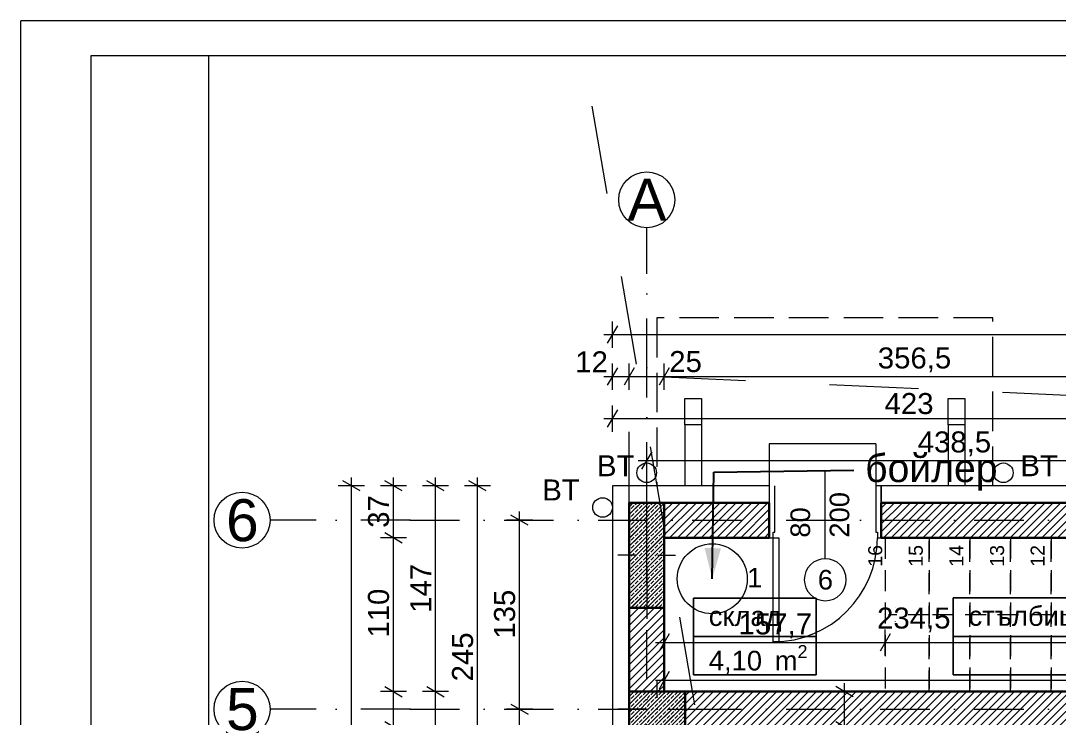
# Model space of a CAD drawing. Header units: centimetres. Extents: x -434 to 2566, y -422 to 1778.
# Drawn here: x -434 to 306, y 1281 to 1778 of the extents above; entities that cross this region are included whole.
import ezdxf

# ---------------------------------------------------------------- set-up
doc = ezdxf.new("R2010")
doc.units = ezdxf.units.CM
doc.header["$MEASUREMENT"] = 0
for name, pattern in [('Dashed', [23.2, 15, -8.2]), ('Dot & Dashed', [67.027776, 35.277777, -17.638888, 0, -14.111111]), ('Hidden Line', [39.122222, 28.222222, -10.9]), ('Long Dashed', [123.499999, 63.499999, -60]), ('LTYPE007', [100, 0, -50, 0, -50])]:
    doc.linetypes.add(name, pattern=pattern)
for name, color, linetype in [('fill', 7, 'Continuous'), ('имотни_граници', 7, 'Continuous'), ('Квадратура', 7, 'Continuous'), ('колони', 7, 'Continuous'), ('линии', 7, 'Continuous'), ('оси', 7, 'Continuous'), ('покрив', 7, 'Continuous'), ('размери', 7, 'Continuous'), ('стени', 7, 'Continuous'), ('стълби', 7, 'Continuous'), ('текст', 7, 'Continuous')]:
    doc.layers.add(name, color=color, linetype=linetype)
doc.styles.add('GENERATED_STYLE_1', font='arial.ttf')
doc.styles.add('GENERATED_STYLE_2', font='arial.ttf')
doc.dimstyles.new('GENERATED_STYLE__1', dxfattribs={"dimtxt": 15, "dimasz": 9.5, "dimexe": 0.18, "dimexo": 0.0625, "dimgap": 0, "dimtad": 1, "dimzin": 0, "dimdsep": 46, "dimtxsty": 'GENERATED_STYLE_2', "dimblk": 'ARROWHEAD_2', "dimblk1": 'ARROWHEAD_2', "dimblk2": 'ARROWHEAD_2', "dimcen": 0.09, "dimse1": 1, "dimse2": 1, "dimclrd": 151, "dimclre": 151, "dimclrt": 7, "dimazin": 0, "dimtfac": 1, "dimtdec": 4, "dimtmove": 0, "dimatfit": 3, "dimfxl": 0, "dimtolj": 1, "dimtzin": 0, "dimarcsym": 0})
doc.dimstyles.new('GENERATED_STYLE__2', dxfattribs={"dimtxt": 15, "dimasz": 9.5, "dimexe": 0.18, "dimexo": 0.0625, "dimgap": 0, "dimtad": 1, "dimtih": 1, "dimtoh": 1, "dimzin": 0, "dimdsep": 46, "dimtxsty": 'GENERATED_STYLE_2', "dimblk": 'ARROWHEAD_2', "dimblk1": 'ARROWHEAD_2', "dimblk2": 'ARROWHEAD_2', "dimcen": 0.09, "dimse1": 1, "dimse2": 1, "dimclrd": 151, "dimclre": 151, "dimclrt": 7, "dimazin": 0, "dimtfac": 1, "dimtdec": 4, "dimtmove": 0, "dimatfit": 3, "dimfxl": 0, "dimtolj": 1, "dimtzin": 0, "dimarcsym": 0})
doc.dimstyles.new('GENERATED_STYLE__3', dxfattribs={"dimtxt": 15, "dimasz": 9.5, "dimexe": 0.18, "dimexo": 0.0625, "dimgap": 0, "dimtad": 1, "dimtih": 1, "dimtoh": 1, "dimzin": 0, "dimdsep": 46, "dimtxsty": 'GENERATED_STYLE_2', "dimblk": 'ARROWHEAD_2', "dimblk1": 'ARROWHEAD_2', "dimblk2": 'ARROWHEAD_2', "dimcen": 0.09, "dimse1": 1, "dimse2": 1, "dimclrd": 151, "dimclre": 151, "dimclrt": 7, "dimazin": 0, "dimtfac": 1, "dimtdec": 4, "dimtmove": 2, "dimatfit": 3, "dimfxl": 0, "dimtolj": 1, "dimtzin": 0, "dimarcsym": 0})
doc.dimstyles.new('GENERATED_STYLE__4', dxfattribs={"dimtxt": 0.18, "dimasz": 21.888, "dimexe": 0.18, "dimexo": 0.0625, "dimgap": 0, "dimtad": 0, "dimtih": 1, "dimtoh": 1, "dimdec": 4, "dimzin": 0, "dimdsep": 46, "dimcen": 0.09, "dimadec": 0, "dimazin": 0, "dimtfac": 1, "dimtdec": 4, "dimtmove": 0, "dimatfit": 3, "dimldrblk": 'ARROWHEAD_5', "dimfxl": 0, "dimtolj": 1, "dimtzin": 0, "dimarcsym": 0})
pattern_1 = [(45, (0, 0), (-2.828427, 2.828427), [])]
pattern_2 = [(45, (0, 0), (-2.828427, 2.828427), []), (45, (-1.4142, 1.4142), (-2.828427, 2.828427), [3, -1])]

# ---------------------------------------------------------------- blocks, each defined once
blk = doc.blocks.new('*D16')
at = {"layer": 'размери', "color": 151, "linetype": 'Continuous', "lineweight": 13}
for p, q in [((153.74, 1299), (153.74, 1305.11)), ((163.12, 1299), (144.37, 1299)), ((153.74, 1274), (153.74, 1299)), ((163.12, 1274), (144.37, 1274))]:
    blk.add_line(p, q, dxfattribs=at)
at = {"layer": 'размери', "color": 161, "linetype": 'Continuous', "lineweight": 13}
for p, q in [((159.99, 1295.39), (147.49, 1302.61)), ((147.49, 1277.61), (159.99, 1270.39))]:
    blk.add_line(p, q, dxfattribs=at)
blk = doc.blocks.new('ARROWHEAD_2')
at = {"color": 0, "linetype": 'Continuous', "lineweight": 0}
for p, q in [((0, 0), (-1, 0)), ((-0.378, -0.655), (0.378, 0.655))]:
    blk.add_line(p, q, dxfattribs=at)
blk = doc.blocks.new('*D62')
at = {"layer": 'размери', "color": 151, "linetype": 'Continuous', "lineweight": 13}
for p, q in [((-158.9, 1299), (-177.65, 1299)), ((-168.27, 1274), (-168.27, 1299)), ((-158.9, 1274), (-177.65, 1274))]:
    blk.add_line(p, q, dxfattribs=at)
at = {"layer": 'размери', "color": 161, "linetype": 'Continuous', "lineweight": 13}
for p, q in [((-174.52, 1302.61), (-162.02, 1295.39)), ((-174.52, 1277.61), (-162.02, 1270.39))]:
    blk.add_line(p, q, dxfattribs=at)
blk = doc.blocks.new('*D63')
at = {"layer": 'размери', "color": 151, "linetype": 'Continuous', "lineweight": 13}
blk.add_line((-158.9, 1299), (-177.65, 1299), dxfattribs=at)
at = {"layer": 'размери', "color": 161, "linetype": 'Continuous', "lineweight": 13}
blk.add_line((-174.52, 1302.61), (-162.02, 1295.39), dxfattribs=at)
blk = doc.blocks.new('*D64')
at = {"layer": 'размери', "color": 151, "linetype": 'Continuous', "lineweight": 13}
for p, q in [((-158.9, 1409), (-177.65, 1409)), ((-168.27, 1299), (-168.27, 1409)), ((-158.9, 1299), (-177.65, 1299))]:
    blk.add_line(p, q, dxfattribs=at)
at = {"layer": 'размери', "color": 161, "linetype": 'Continuous', "lineweight": 13}
for p, q in [((-174.52, 1412.61), (-162.02, 1405.39)), ((-174.52, 1302.61), (-162.02, 1295.39))]:
    blk.add_line(p, q, dxfattribs=at)
at = {"layer": 'размери', "color": 7, "lineweight": 30, "insert": (-171.27, 1337.6), "char_height": 15, "attachment_point": 7, "rotation": 90, "style": 'GENERATED_STYLE_2'}
blk.add_mtext('\\A1;{\\pql;\\fArial|b0|i0|c0|p0;\\W1.000000;110}', dxfattribs=at)
blk = doc.blocks.new('*D65')
at = {"layer": 'размери', "color": 151, "linetype": 'Continuous', "lineweight": 13}
for p, q in [((-168.27, 1446), (-168.27, 1452.11)), ((-158.9, 1446), (-177.65, 1446)), ((-168.27, 1409), (-168.27, 1446)), ((-158.9, 1409), (-177.65, 1409))]:
    blk.add_line(p, q, dxfattribs=at)
at = {"layer": 'размери', "color": 161, "linetype": 'Continuous', "lineweight": 13}
for p, q in [((-162.02, 1442.39), (-174.52, 1449.61)), ((-174.52, 1412.61), (-162.02, 1405.39))]:
    blk.add_line(p, q, dxfattribs=at)
at = {"layer": 'размери', "color": 7, "lineweight": 30, "insert": (-171.27, 1416.06), "char_height": 15, "attachment_point": 7, "rotation": 90, "style": 'GENERATED_STYLE_2'}
blk.add_mtext('\\A1;{\\pql;\\fArial|b0|i0|c0|p0;\\W1.000000;37}', dxfattribs=at)
blk = doc.blocks.new('*D66')
at = {"layer": 'размери', "color": 151, "linetype": 'Continuous', "lineweight": 13}
for p, q in [((-198.27, 1446), (-198.27, 1452.11)), ((-188.9, 1446), (-207.65, 1446)), ((-198.27, 0), (-198.27, 1446)), ((-188.9, 0), (-207.65, 0)), ((-198.27, -6.11), (-198.27, 0))]:
    blk.add_line(p, q, dxfattribs=at)
at = {"layer": 'размери', "color": 161, "linetype": 'Continuous', "lineweight": 13}
for p, q in [((-192.02, 1442.39), (-204.52, 1449.61)), ((-204.52, 3.61), (-192.02, -3.61))]:
    blk.add_line(p, q, dxfattribs=at)
at = {"layer": 'размери', "color": 7, "lineweight": 30, "insert": (-201.27, 697.26), "char_height": 15, "attachment_point": 7, "rotation": 90, "style": 'GENERATED_STYLE_2'}
blk.add_mtext('\\A1;{\\pql;\\fArial|b0|i0|c0|p0;\\W1.000000;1\xa0446}', dxfattribs=at)
blk = doc.blocks.new('*D74')
at = {"layer": 'размери', "color": 151, "linetype": 'Continuous', "lineweight": 13}
for p, q in [((-12, 1514.75), (-12, 1533.5)), ((0, 1514.75), (0, 1533.5)), ((-18.11, 1524.13), (-12, 1524.13)), ((-12, 1524.13), (0, 1524.13))]:
    blk.add_line(p, q, dxfattribs=at)
at = {"layer": 'размери', "color": 161, "linetype": 'Continuous', "lineweight": 13}
for p, q in [((-8.39, 1530.38), (-15.61, 1517.88)), ((3.61, 1530.38), (-3.61, 1517.88))]:
    blk.add_line(p, q, dxfattribs=at)
at = {"layer": 'размери', "color": 7, "lineweight": 30, "insert": (-38.49, 1527.13), "char_height": 15, "attachment_point": 7, "style": 'GENERATED_STYLE_2'}
blk.add_mtext('\\A1;{\\pql;\\fArial|b0|i0|c0|p0;\\W1.000000;12}', dxfattribs=at)
blk = doc.blocks.new('*D75')
at = {"layer": 'размери', "color": 151, "linetype": 'Continuous', "lineweight": 13}
for p, q in [((0, 1514.75), (0, 1533.5)), ((25, 1514.75), (25, 1533.5)), ((0, 1524.13), (25, 1524.13))]:
    blk.add_line(p, q, dxfattribs=at)
at = {"layer": 'размери', "color": 161, "linetype": 'Continuous', "lineweight": 13}
for p, q in [((3.61, 1530.38), (-3.61, 1517.88)), ((28.61, 1530.38), (21.39, 1517.88))]:
    blk.add_line(p, q, dxfattribs=at)
blk = doc.blocks.new('*D76')
at = {"layer": 'размери', "color": 151, "linetype": 'Continuous', "lineweight": 13}
for p, q in [((25, 1514.75), (25, 1533.5)), ((381.5, 1514.75), (381.5, 1533.5)), ((25, 1524.13), (381.5, 1524.13))]:
    blk.add_line(p, q, dxfattribs=at)
at = {"layer": 'размери', "color": 161, "linetype": 'Continuous', "lineweight": 13}
for p, q in [((28.61, 1530.38), (21.39, 1517.88)), ((385.11, 1530.38), (377.89, 1517.88))]:
    blk.add_line(p, q, dxfattribs=at)
at = {"layer": 'размери', "color": 7, "lineweight": 30, "char_height": 15, "attachment_point": 7, "style": 'GENERATED_STYLE_2'}
for s, insert in [('\\A1;{\\pql;\\fArial|b0|i0|c0|p0;\\W1.000000;25}', (28.61, 1527.13)), ('\\A1;{\\pql;\\fArial|b0|i0|c0|p0;\\W1.000000;356,5}', (177.51, 1527.13)), ('\\A1;{\\pql;\\fArial|b0|i0|c0|p0;\\W1.000000;12}', (355.01, 1527.13))]:
    blk.add_mtext(s, dxfattribs=dict(at, insert=insert))
blk = doc.blocks.new('*D93')
at = {"layer": 'размери', "color": 161, "linetype": 'Continuous', "lineweight": 13}
for p, q in [((28.61, 1313.34), (21.39, 1300.84)), ((873.39, 1300.84), (880.61, 1313.34))]:
    blk.add_line(p, q, dxfattribs=at)
at = {"layer": 'размери', "color": 151, "linetype": 'Continuous', "lineweight": 13}
for p, q in [((25, 1297.71), (25, 1316.46)), ((877, 1297.71), (877, 1316.46)), ((18.89, 1307.09), (25, 1307.09)), ((25, 1307.09), (877, 1307.09)), ((877, 1307.09), (883.11, 1307.09))]:
    blk.add_line(p, q, dxfattribs=at)
at = {"layer": 'размери', "color": 7, "lineweight": 30, "insert": (433.84, 1310.09), "char_height": 15, "attachment_point": 7, "style": 'GENERATED_STYLE_2'}
blk.add_mtext('\\A1;{\\pql;\\fArial|b0|i0|c0|p0;\\W1.000000;852}', dxfattribs=at)
blk = doc.blocks.new('*D98')
at = {"layer": 'размери', "color": 161, "linetype": 'Continuous', "lineweight": 13}
for p, q in [((-84.52, 1290.11), (-72.02, 1282.89)), ((-84.52, 965.11), (-72.02, 957.89))]:
    blk.add_line(p, q, dxfattribs=at)
at = {"layer": 'размери', "color": 151, "linetype": 'Continuous', "lineweight": 13}
for p, q in [((-68.9, 1286.5), (-87.65, 1286.5)), ((-78.27, 961.5), (-78.27, 1286.5)), ((-68.9, 961.5), (-87.65, 961.5))]:
    blk.add_line(p, q, dxfattribs=at)
at = {"layer": 'размери', "color": 7, "lineweight": 30, "insert": (-81.27, 1106.84), "char_height": 15, "attachment_point": 7, "rotation": 90, "style": 'GENERATED_STYLE_2'}
blk.add_mtext('\\A1;{\\pql;\\fArial|b0|i0|c0|p0;\\W1.000000;325}', dxfattribs=at)
blk = doc.blocks.new('*D99')
at = {"layer": 'размери', "color": 161, "linetype": 'Continuous', "lineweight": 13}
for p, q in [((-72.02, 1417.89), (-84.52, 1425.11)), ((-84.52, 1290.11), (-72.02, 1282.89))]:
    blk.add_line(p, q, dxfattribs=at)
at = {"layer": 'размери', "color": 151, "linetype": 'Continuous', "lineweight": 13}
for p, q in [((-78.27, 1421.5), (-78.27, 1427.61)), ((-68.9, 1421.5), (-87.65, 1421.5)), ((-78.27, 1286.5), (-78.27, 1421.5)), ((-68.9, 1286.5), (-87.65, 1286.5))]:
    blk.add_line(p, q, dxfattribs=at)
at = {"layer": 'размери', "color": 7, "lineweight": 30, "insert": (-81.27, 1336.84), "char_height": 15, "attachment_point": 7, "rotation": 90, "style": 'GENERATED_STYLE_2'}
blk.add_mtext('\\A1;{\\pql;\\fArial|b0|i0|c0|p0;\\W1.000000;135}', dxfattribs=at)
blk = doc.blocks.new('*D100')
at = {"layer": 'размери', "color": 151, "linetype": 'Continuous', "lineweight": 13}
for p, q in [((-12, 1544.75), (-12, 1563.5)), ((914, 1544.75), (914, 1563.5)), ((-18.11, 1554.13), (-12, 1554.13)), ((-12, 1554.13), (914, 1554.13)), ((914, 1554.13), (920.11, 1554.13))]:
    blk.add_line(p, q, dxfattribs=at)
at = {"layer": 'размери', "color": 161, "linetype": 'Continuous', "lineweight": 13}
for p, q in [((-8.39, 1560.38), (-15.61, 1547.88)), ((910.39, 1547.88), (917.61, 1560.38))]:
    blk.add_line(p, q, dxfattribs=at)
at = {"layer": 'размери', "color": 7, "lineweight": 30, "insert": (433.84, 1557.13), "char_height": 15, "attachment_point": 7, "style": 'GENERATED_STYLE_2'}
blk.add_mtext('\\A1;{\\pql;\\fArial|b0|i0|c0|p0;\\W1.000000;926}', dxfattribs=at)
blk = doc.blocks.new('*D101')
at = {"layer": 'размери', "color": 161, "linetype": 'Continuous', "lineweight": 13}
for p, q in [((-8.39, 1500.38), (-15.61, 1487.88)), ((414.61, 1500.38), (407.39, 1487.88))]:
    blk.add_line(p, q, dxfattribs=at)
at = {"layer": 'размери', "color": 151, "linetype": 'Continuous', "lineweight": 13}
for p, q in [((-12, 1484.75), (-12, 1503.5)), ((411, 1484.75), (411, 1503.5)), ((-18.11, 1494.13), (-12, 1494.13)), ((-12, 1494.13), (411, 1494.13))]:
    blk.add_line(p, q, dxfattribs=at)
at = {"layer": 'размери', "color": 7, "lineweight": 30, "insert": (182.34, 1497.13), "char_height": 15, "attachment_point": 7, "style": 'GENERATED_STYLE_2'}
blk.add_mtext('\\A1;{\\pql;\\fArial|b0|i0|c0|p0;\\W1.000000;423}', dxfattribs=at)
blk = doc.blocks.new('*D106')
at = {"layer": 'размери', "color": 161, "linetype": 'Continuous', "lineweight": 13}
for p, q in [((16.11, 1470.38), (8.89, 1457.88)), ((454.61, 1470.38), (447.39, 1457.88))]:
    blk.add_line(p, q, dxfattribs=at)
at = {"layer": 'размери', "color": 151, "linetype": 'Continuous', "lineweight": 13}
for p, q in [((12.5, 1454.75), (12.5, 1473.5)), ((451, 1454.75), (451, 1473.5)), ((6.39, 1464.13), (12.5, 1464.13)), ((12.5, 1464.13), (451, 1464.13))]:
    blk.add_line(p, q, dxfattribs=at)
at = {"layer": 'размери', "color": 7, "lineweight": 30, "insert": (206.01, 1467.13), "char_height": 15, "attachment_point": 7, "style": 'GENERATED_STYLE_2'}
blk.add_mtext('\\A1;{\\pql;\\fArial|b0|i0|c0|p0;\\W1.000000;438,5}', dxfattribs=at)
blk = doc.blocks.new('*D116')
at = {"layer": 'размери', "color": 151, "linetype": 'Continuous', "lineweight": 13}
for p, q in [((-108.27, 1446), (-108.27, 1452.11)), ((-98.9, 1446), (-117.65, 1446)), ((-108.27, 1201), (-108.27, 1446)), ((-98.9, 1201), (-117.65, 1201))]:
    blk.add_line(p, q, dxfattribs=at)
at = {"layer": 'размери', "color": 161, "linetype": 'Continuous', "lineweight": 13}
for p, q in [((-102.02, 1442.39), (-114.52, 1449.61)), ((-114.52, 1204.61), (-102.02, 1197.39))]:
    blk.add_line(p, q, dxfattribs=at)
at = {"layer": 'размери', "color": 7, "lineweight": 30, "insert": (-111.27, 1306.34), "char_height": 15, "attachment_point": 7, "rotation": 90, "style": 'GENERATED_STYLE_2'}
blk.add_mtext('\\A1;{\\pql;\\fArial|b0|i0|c0|p0;\\W1.000000;245}', dxfattribs=at)
blk = doc.blocks.new('*D117')
at = {"layer": 'размери', "color": 151, "linetype": 'Continuous', "lineweight": 13}
for p, q in [((-128.9, 1299), (-147.65, 1299)), ((-138.27, -12), (-138.27, 1299)), ((-128.9, -12), (-147.65, -12)), ((-138.27, -18.11), (-138.27, -12))]:
    blk.add_line(p, q, dxfattribs=at)
at = {"layer": 'размери', "color": 161, "linetype": 'Continuous', "lineweight": 13}
for p, q in [((-144.52, 1302.61), (-132.02, 1295.39)), ((-144.52, -8.39), (-132.02, -15.61))]:
    blk.add_line(p, q, dxfattribs=at)
at = {"layer": 'размери', "color": 7, "lineweight": 30, "insert": (-141.27, 618.52), "char_height": 15, "attachment_point": 7, "rotation": 90, "style": 'GENERATED_STYLE_2'}
blk.add_mtext('\\A1;{\\pql;\\fArial|b0|i0|c0|p0;\\W1.000000;1\xa0311}', dxfattribs=at)
blk = doc.blocks.new('*D118')
at = {"layer": 'размери', "color": 151, "linetype": 'Continuous', "lineweight": 13}
for p, q in [((-138.27, 1446), (-138.27, 1452.11)), ((-128.9, 1446), (-147.65, 1446)), ((-138.27, 1299), (-138.27, 1446)), ((-128.9, 1299), (-147.65, 1299))]:
    blk.add_line(p, q, dxfattribs=at)
at = {"layer": 'размери', "color": 161, "linetype": 'Continuous', "lineweight": 13}
for p, q in [((-132.02, 1442.39), (-144.52, 1449.61)), ((-144.52, 1302.61), (-132.02, 1295.39))]:
    blk.add_line(p, q, dxfattribs=at)
at = {"layer": 'размери', "color": 7, "lineweight": 30, "insert": (-141.27, 1355.34), "char_height": 15, "attachment_point": 7, "rotation": 90, "style": 'GENERATED_STYLE_2'}
blk.add_mtext('\\A1;{\\pql;\\fArial|b0|i0|c0|p0;\\W1.000000;147}', dxfattribs=at)
blk = doc.blocks.new('*D146')
at = {"layer": 'размери', "color": 151, "linetype": 'Continuous', "lineweight": 13}
for p, q in [((25, 1324.72), (25, 1343.47)), ((182.7, 1324.72), (182.7, 1343.47)), ((18.89, 1334.1), (25, 1334.1)), ((25, 1334.1), (182.7, 1334.1))]:
    blk.add_line(p, q, dxfattribs=at)
at = {"layer": 'размери', "color": 161, "linetype": 'Continuous', "lineweight": 13}
for p, q in [((28.61, 1340.35), (21.39, 1327.85)), ((186.31, 1340.35), (179.09, 1327.85))]:
    blk.add_line(p, q, dxfattribs=at)
at = {"layer": 'размери', "color": 7, "lineweight": 30, "char_height": 15, "attachment_point": 7, "style": 'GENERATED_STYLE_2'}
for s, insert in [('\\A1;{\\pql;\\fArial|b0|i0|c0|p0;\\W1.000000;234,5}', (176.98, 1341.3)), ('\\A1;{\\pql;\\fArial|b0|i0|c0|p0;\\W1.000000;157,7}', (78.11, 1337.1))]:
    blk.add_mtext(s, dxfattribs=dict(at, insert=insert))
blk = doc.blocks.new('*D147')
at = {"layer": 'размери', "color": 151, "linetype": 'Continuous', "lineweight": 13}
for p, q in [((182.7, 1324.72), (182.7, 1343.47)), ((417.2, 1324.72), (417.2, 1343.47)), ((182.7, 1334.1), (417.2, 1334.1))]:
    blk.add_line(p, q, dxfattribs=at)
at = {"layer": 'размери', "color": 161, "linetype": 'Continuous', "lineweight": 13}
for p, q in [((186.31, 1340.35), (179.09, 1327.85)), ((420.81, 1340.35), (413.59, 1327.85))]:
    blk.add_line(p, q, dxfattribs=at)
blk = doc.blocks.new('ARROWHEAD_5')
at = {"linetype": 'Continuous', "lineweight": 0}
blk.add_hatch(color=0, dxfattribs=at).paths.add_polyline_path([(-1, 0.2679), (0, 0), (-1, -0.2679)])
at = {"color": 0, "linetype": 'Continuous', "lineweight": 0}
blk.add_line((0, 0), (-1, 0), dxfattribs=at)

msp = doc.modelspace()

# ---------------------------------------------------------------- hatches: boundary and pattern name
at = {"layer": 'fill', "linetype": 'Continuous', "lineweight": 13}
h = msp.add_hatch(dxfattribs=at)
h.set_pattern_fill('Common_Brick', color=253, style=0, pattern_type=2)
h.set_pattern_definition(pattern_1)
h.paths.add_polyline_path([(25, 1409), (0, 1434), (0, 1409)])
h = msp.add_hatch(dxfattribs=at)
h.set_pattern_fill('Common_Brick', color=253, style=0, pattern_type=2)
h.set_pattern_definition(pattern_1)
h.paths.add_polyline_path([(25, 1409), (0, 1434), (0, 1409)])
h = msp.add_hatch(dxfattribs=at)
h.set_pattern_fill('Common_Brick', color=253, style=0, pattern_type=2)
h.set_pattern_definition(pattern_1)
h.paths.add_polyline_path([(25, 1434), (0, 1434), (25, 1409)])
at = {"layer": 'fill', "linetype": 'Continuous', "lineweight": 5}
h = msp.add_hatch(dxfattribs=at)
h.set_pattern_fill('Solid___Dashed', style=0, pattern_type=2)
h.set_pattern_definition(pattern_2)
h.paths.add_polyline_path([(0, 1434), (0, 1359), (25, 1359), (25, 1434)])
at = {"layer": 'fill', "linetype": 'Continuous', "lineweight": 13}
h = msp.add_hatch(dxfattribs=at)
h.set_pattern_fill('Common_Brick', color=253, style=0, pattern_type=2)
h.set_pattern_definition(pattern_1)
h.paths.add_polyline_path([(25, 1409), (100, 1409), (100, 1434), (25, 1434)])
h = msp.add_hatch(dxfattribs=at)
h.set_pattern_fill('Common_Brick', color=253, style=0, pattern_type=2)
h.set_pattern_definition(pattern_1)
h.paths.add_polyline_path([(180, 1434), (180, 1409), (411, 1409), (411, 1434)])
h = msp.add_hatch(dxfattribs=at)
h.set_pattern_fill('Common_Brick', color=253, style=0, pattern_type=2)
h.set_pattern_definition(pattern_1)
h.paths.add_polyline_path([(0, 1409), (0, 1299), (25, 1299), (25, 1409)])
at = {"layer": 'fill', "linetype": 'Continuous', "lineweight": 5}
h = msp.add_hatch(dxfattribs=at)
h.set_pattern_fill('Solid___Dashed', style=0, pattern_type=2)
h.set_pattern_definition(pattern_2)
h.paths.add_polyline_path([(40, 1299), (0, 1299), (0, 1274), (40, 1274)])
at = {"layer": 'fill', "linetype": 'Continuous', "lineweight": 13}
h = msp.add_hatch(dxfattribs=at)
h.set_pattern_fill('Common_Brick', color=253, style=0, pattern_type=2)
h.set_pattern_definition(pattern_1)
h.paths.add_polyline_path([(25, 1274), (877, 1274), (877, 1299), (25, 1299)])

# ---------------------------------------------------------------- linework, layer by layer
at = {"layer": 'имотни_граници', "color": 7, "linetype": 'Continuous', "lineweight": 13, "flags": 128}
msp.add_lwpolyline([(-300, -396.266), (-300, 1753.362)], dxfattribs=at)
at = {"layer": 'имотни_граници', "color": 7, "linetype": 'Long Dashed', "lineweight": 5}
msp.add_lwpolyline([(-26.664, 1717.395), (92.136, 1024)], dxfattribs=at)
at = {"layer": 'имотни_граници', "color": 12, "linetype": 'Long Dashed', "lineweight": 13, "flags": 128}
msp.add_lwpolyline([(0, -307.791), (0, 1525.004), (984.8, 1480.113), (871.734, -307.791)], dxfattribs=at)
at = {"layer": 'Квадратура', "color": 150, "linetype": 'Continuous', "lineweight": 13}
for p, q in [((133.558, 1365.905), (45.813, 1365.905)), ((45.813, 1365.905), (45.813, 1310.905)), ((45.813, 1365.905), (133.558, 1365.905)), ((45.813, 1338.405), (45.813, 1365.905)), ((133.558, 1310.905), (133.558, 1365.905)), ((133.558, 1365.905), (133.558, 1338.405)), ((417.2, 1365.942), (231.315, 1365.942)), ((231.315, 1365.942), (231.315, 1310.942)), ((231.315, 1365.942), (417.2, 1365.942)), ((231.315, 1338.442), (231.315, 1365.942)), ((133.558, 1338.405), (45.813, 1338.405)), ((45.813, 1338.405), (133.558, 1338.405)), ((45.813, 1310.905), (45.813, 1338.405)), ((133.558, 1338.405), (133.558, 1310.905)), ((417.2, 1338.442), (231.315, 1338.442)), ((231.315, 1338.442), (417.2, 1338.442)), ((231.315, 1310.942), (231.315, 1338.442)), ((45.813, 1310.905), (133.558, 1310.905)), ((133.558, 1310.905), (45.813, 1310.905)), ((231.315, 1310.942), (417.2, 1310.942)), ((417.2, 1310.942), (231.315, 1310.942))]:
    msp.add_line(p, q, dxfattribs=at)
at = {"layer": 'колони', "color": 1, "linetype": 'Continuous', "lineweight": 13}
for p, q in [((12.5, 1404.5), (12.5, 1442)), ((4.5, 1396.5), (-8, 1396.5)), ((20.5, 1396.5), (33, 1396.5)), ((12.5, 1388.5), (12.5, 1351)), ((20, 1294.5), (20, 1307)), ((12, 1286.5), (-8, 1286.5)), ((28, 1286.5), (48, 1286.5))]:
    msp.add_line(p, q, dxfattribs=at)
at = {"layer": 'колони', "color": 20, "linetype": 'Continuous', "lineweight": 13, "flags": 128}
for points in [[(39.688, 1489.716), (39.688, 1508.385)], [(39.688, 1508.385), (51.688, 1508.385)], [(51.688, 1508.385), (51.688, 1489.716)], [(227.688, 1508.385), (239.688, 1508.385)], [(227.688, 1489.716), (227.688, 1508.385)], [(239.688, 1508.385), (239.688, 1489.716)], [(51.688, 1489.716), (39.688, 1489.716)], [(39.688, 1489.716), (39.688, 1446)], [(51.688, 1489.716), (51.688, 1446)], [(227.688, 1489.716), (227.688, 1446)], [(239.688, 1489.716), (227.688, 1489.716)], [(239.688, 1489.716), (239.688, 1446)], [(51.688, 1446), (39.688, 1446)], [(239.688, 1446), (227.688, 1446)]]:
    msp.add_lwpolyline(points, dxfattribs=at)
at = {"layer": 'колони', "color": 7, "linetype": 'Continuous', "lineweight": 30}
for points in [[(0, 1434), (0, 1359), (25, 1359), (25, 1434)], [(40, 1299), (0, 1299), (0, 1274), (40, 1274)]]:
    msp.add_lwpolyline(points, close=True, dxfattribs=at)
at = {"layer": 'колони', "color": 1, "linetype": 'Continuous', "lineweight": 13}
for p in [(12.5, 1396.5), (20, 1286.5)]:
    msp.add_point(p, dxfattribs=at)
at = {"layer": 'линии', "color": 7, "linetype": 'Continuous', "lineweight": 5}
for p in [(-434.39, -421.638), (2565.61, 1778.362)]:
    msp.add_line(p, (-434.39, 1778.362), dxfattribs=at)
at = {"layer": 'линии', "color": 7, "linetype": 'Continuous', "lineweight": 13}
for p, q in [((1463.086, 1753.362), (-384.39, 1753.362)), ((-384.39, 1753.362), (-384.39, -396.266))]:
    msp.add_line(p, q, dxfattribs=at)
for centre in [(12.5, 1455.371), (267.159, 1455.371), (-19, 1430.593)]:
    msp.add_circle(centre, 7, dxfattribs=at)
at = {"layer": 'оси', "color": 102, "linetype": 'Dot & Dashed', "lineweight": 15}
for p, q in [((12.5, 1530.417), (12.5, 1630.417)), ((12.5, -102), (12.5, 1530.417)), ((-156.372, 1421.5), (-256.372, 1421.5)), ((-156.372, 1421.5), (1086.58, 1421.5)), ((-156.372, 1286.5), (-256.372, 1286.5)), ((-156.372, 1286.5), (1086.58, 1286.5))]:
    msp.add_line(p, q, dxfattribs=at)
at = {"layer": 'оси', "color": 7, "linetype": 'Continuous', "lineweight": 5}
for centre in [(12.5, 1650.417), (-276.372, 1421.5), (-276.372, 1286.5)]:
    msp.add_circle(centre, 20, dxfattribs=at)
at = {"layer": 'оси', "color": 102, "linetype": 'Dot & Dashed', "lineweight": 15}
for p in [(12.5, 1530.417), (12.5, 1530.417), (-156.372, 1421.5), (-156.372, 1421.5), (-156.372, 1286.5), (-156.372, 1286.5)]:
    msp.add_point(p, dxfattribs=at)
at = {"layer": 'покрив', "color": 233, "linetype": 'Hidden Line', "lineweight": 13}
msp.add_lwpolyline([(259.688, 1446), (259.688, 1566), (19.688, 1566), (19.688, 1446)], dxfattribs=at)
at = {"layer": 'покрив', "color": 102, "linetype": 'Continuous', "lineweight": 15}
msp.add_circle((59.346, 1379.655), 25, dxfattribs=at)
at = {"layer": 'стени', "color": 30, "linetype": 'Continuous', "lineweight": 5}
for p, q in [((176, 1476), (100, 1476)), ((100, 1476), (100, 1446)), ((176, 1476), (176, 1446)), ((100, 1446), (100, 1409)), ((104, 1413), (104, 1446)), ((176, 1446), (176, 1413)), ((180, 1446), (176, 1446)), ((180, 1409), (180, 1446)), ((100, 1409), (102.8, 1409)), ((102.8, 1409), (102.8, 1413)), ((102.8, 1413), (104, 1413)), ((102.8, 1334.6), (102.8, 1409)), ((102.8, 1409), (106.8, 1409)), ((106.8, 1409), (106.8, 1334.6)), ((176, 1413), (177.2, 1413)), ((177.2, 1413), (177.2, 1409)), ((177.2, 1409), (180, 1409)), ((106.8, 1334.6), (102.8, 1334.6))]:
    msp.add_line(p, q, dxfattribs=at)
at = {"layer": 'стени', "color": 7, "linetype": 'Continuous', "lineweight": 5}
msp.add_line((140, 1394), (140, 1456), dxfattribs=at)
at = {"layer": 'стени', "color": 30, "linetype": 'Continuous', "lineweight": 20}
for p, q in [((100, 1446), (100, 1434)), ((100, 1446), (100, 1434)), ((100, 1446), (100, 1434)), ((180, 1446), (180, 1434)), ((180, 1446), (180, 1434)), ((180, 1446), (180, 1434))]:
    msp.add_line(p, q, dxfattribs=at)
at = {"layer": 'стени', "color": 7, "linetype": 'Continuous', "lineweight": 30}
for p, q in [((0, 1434), (0, 1409)), ((25, 1434), (0, 1434)), ((0, 1434), (0, 1409)), ((100, 1434), (25, 1434)), ((100, 1434), (100, 1409)), ((100, 1434), (100, 1409)), ((100, 1434), (100, 1409)), ((411, 1434), (180, 1434)), ((180, 1434), (180, 1409)), ((180, 1434), (180, 1409)), ((180, 1434), (180, 1409)), ((0, 1409), (0, 1299))]:
    msp.add_line(p, q, dxfattribs=at)
at = {"layer": 'стени', "color": 30, "linetype": 'Continuous', "lineweight": 20}
for points in [[(-12, 1446), (-12, 1434)], [(-12, 1446), (-12, 1434)], [(100, 1446), (-12, 1446)], [(411, 1446), (180, 1446)], [(-12, 1434), (-12, 1299)], [(-12, 1299), (-12, 1201)]]:
    msp.add_lwpolyline(points, dxfattribs=at)
at = {"layer": 'стени', "color": 7, "linetype": 'Continuous', "lineweight": 30}
for points in [[(25, 1409), (100, 1409)], [(25, 1299), (25, 1409)], [(180, 1409), (411, 1409)], [(877, 1299), (25, 1299)]]:
    msp.add_lwpolyline(points, dxfattribs=at)
at = {"layer": 'стени', "color": 7, "linetype": 'Continuous', "lineweight": 5}
msp.add_lwpolyline([(125, 1379, 1), (155, 1379, 1)], format="xyb", close=True, dxfattribs=at)
msp.add_arc((102.8, 1409), 74.4, 270, 0, dxfattribs=at)
at = {"layer": 'стълби', "color": 161, "linetype": 'Dashed', "lineweight": 13}
for p, q in [((185.2, 1409), (182.7, 1409)), ((182.7, 1409), (182.7, 1299)), ((214.2, 1409), (185.2, 1409)), ((214.2, 1409), (214.2, 1299)), ((243.2, 1409), (214.2, 1409)), ((214.2, 1299), (214.2, 1409)), ((272.2, 1409), (243.2, 1409)), ((243.2, 1409), (243.2, 1299)), ((243.2, 1299), (243.2, 1409)), ((301.2, 1409), (272.2, 1409)), ((272.2, 1409), (272.2, 1299)), ((272.2, 1299), (272.2, 1409)), ((330.2, 1409), (301.2, 1409)), ((301.2, 1409), (301.2, 1299)), ((301.2, 1299), (301.2, 1409)), ((182.7, 1299), (185.2, 1299)), ((185.2, 1299), (214.2, 1299)), ((214.2, 1299), (243.2, 1299)), ((243.2, 1299), (272.2, 1299)), ((272.2, 1299), (301.2, 1299)), ((301.2, 1299), (330.2, 1299))]:
    msp.add_line(p, q, dxfattribs=at)
at = {"layer": 'стълби', "color": 8, "linetype": 'Dashed', "lineweight": 15}
for p, q in [((214.2, 1354), (185.2, 1354)), ((417.2, 1354), (214.2, 1354))]:
    msp.add_line(p, q, dxfattribs=at)
at = {"layer": 'стълби', "color": 8, "linetype": 'LTYPE007', "lineweight": 15}
msp.add_lwpolyline([(185.2, 1354), (190.2, 1349), (190.2, 1359)], close=True, dxfattribs=at)

# ---------------------------------------------------------------- texts
at = {"layer": 'Квадратура', "color": 150, "linetype": 'Continuous', "lineweight": 13, "char_height": 14, "style": 'GENERATED_STYLE_2'}
for s, insert, attachment_point in [('\\A1;{\\pqc;\\pt0;\\fArial|b0|i0|c0|p0;\\W1.000000;1}', (89.685, 1387.455), 2), ('\\A1;{\\pqj;\\pt0;\\fArial|b0|i0|c0|p0;\\W1.000000;}', (122.558, 1390.655), 1), ('\\A1;{\\pqj;\\pt0;\\fArial|b0|i0|c0|p0;\\W1.000000;}', (122.558, 1363.155), 1), ('\\A1;{\\pql;\\pt0;\\fArial|b0|i0|c0|p0;\\W1.000000;склад}', (56.813, 1359.955), 1), ('\\A1;{\\pql;\\pt0;\\fArial|b0|i0|c0|p0;\\W1.000000;стълбищна клетка}', (242.315, 1360.064), 1), ('\\A1;{\\pqj;\\pt0;\\fArial|b0|i0|c0|p0;\\W1.000000;}', (56.813, 1335.655), 1), ('\\A1;{\\pqj;\\pt0;\\fArial|b0|i0|c0|p0;\\W1.000000;}', (242.315, 1335.692), 1), ('\\A1;{\\pql;\\pt0,460;\\fArial|b0|i0|c0|p0;\\W1.000000;4,10\\fArial|b0|i0|c0|p0;\\W1.000000;\\A1{\\H.66x;\\S^  ;}\\fArial|b0|i0|c0|p0;\\W1.000000; m\\fArial|b0|i0|c0|p0;\\W1.000000;\\A1{\\H.66x;\\S2^  ;}}', (56.813, 1332.255), 1)]:
    msp.add_mtext(s, dxfattribs=dict(at, insert=insert, attachment_point=attachment_point))
at = {"layer": 'оси', "color": 7, "linetype": 'Continuous', "lineweight": 30, "char_height": 30, "attachment_point": 1, "style": 'GENERATED_STYLE_1'}
for s, insert in [('\\A1;{\\pql;\\pt0;\\fArial|b0|i0|c0|p0;\\W1.000000;A}', (-1.221, 1665.417)), ('\\A1;{\\pql;\\fArial|b0|i0|c0|p0;\\W1.000000;6}', (-287.813, 1436.5)), ('\\A1;{\\pql;\\fArial|b0|i0|c0|p0;\\W1.000000;5}', (-287.813, 1301.5))]:
    msp.add_mtext(s, dxfattribs=dict(at, insert=insert))
at = {"layer": 'размери', "color": 7, "linetype": 'Continuous', "lineweight": 30, "char_height": 15, "attachment_point": 2, "style": 'GENERATED_STYLE_2'}
for insert in [(-9.61, 1467.91), (292.68, 1467.91), (-48.669, 1450.6)]:
    msp.add_mtext('\\A1;{\\pqc;\\fArial|b0|i0|c0|p0;\\W1.000000;ВТ}', dxfattribs=dict(at, insert=insert))
at = {"layer": 'стени', "color": 7, "linetype": 'Continuous', "lineweight": 5, "char_height": 14, "attachment_point": 7, "rotation": 90, "style": 'GENERATED_STYLE_2'}
for s, insert in [('\\A1;{\\pql;\\pt0;\\fArial|b0|i0|c0|p0;\\W1.000000;200\\fArial|b0|i0|c0|p0;\\W1.000000;\\A1{\\H.66x;\\S^  ;}\\fArial|b0|i0|c0|p0;\\W1.000000;\\fArial|b0|i0|c0|p0;\\W1.000000;}', (161.234, 1409)), ('\\A1;{\\pql;\\pt0;\\fArial|b0|i0|c0|p0;\\W1.000000;80\\fArial|b0|i0|c0|p0;\\W1.000000;\\A1{\\H.66x;\\S^  ;}\\fArial|b0|i0|c0|p0;\\W1.000000;\\fArial|b0|i0|c0|p0;\\W1.000000;}', (133.234, 1409))]:
    msp.add_mtext(s, dxfattribs=dict(at, insert=insert))
at = {"layer": 'стени', "color": 7, "linetype": 'Continuous', "lineweight": 5, "insert": (134.661, 1371.766), "char_height": 14, "attachment_point": 7, "style": 'GENERATED_STYLE_2'}
msp.add_mtext('\\A1;{\\pql;\\pt0;\\fArial|b0|i0|c0|p0;\\W1.000000;6\\fArial|b0|i0|c0|p0;\\W1.000000;\\fArial|b0|i0|c0|p0;\\W1.000000;\\fArial|b0|i0|c0|p0;\\W1.000000;}', dxfattribs=at)
at = {"layer": 'стълби', "color": 161, "linetype": 'Continuous', "lineweight": 13, "char_height": 10, "attachment_point": 4, "rotation": 90, "style": 'GENERATED_STYLE_1'}
for s, insert in [('\\A1;{\\pql;\\fArial|b0|i0|c0|p0;\\W1.000000;16}', (175.712, 1388.245)), ('\\A1;{\\pql;\\fArial|b0|i0|c0|p0;\\W1.000000;15}', (204.712, 1388.245)), ('\\A1;{\\pql;\\fArial|b0|i0|c0|p0;\\W1.000000;14}', (233.629, 1388.245)), ('\\A1;{\\pql;\\fArial|b0|i0|c0|p0;\\W1.000000;13}', (262.716, 1388.245)), ('\\A1;{\\pql;\\fArial|b0|i0|c0|p0;\\W1.000000;12}', (291.629, 1388.245))]:
    msp.add_mtext(s, dxfattribs=dict(at, insert=insert))
at = {"layer": 'текст', "color": 5, "linetype": 'Continuous', "lineweight": 13, "insert": (168.477, 1455.706), "char_height": 20, "attachment_point": 4, "style": 'GENERATED_STYLE_1'}
msp.add_mtext('\\A1;{\\pql;\\fArial|b0|i0|c0|p0;\\W1.000000;бойлер}', dxfattribs=at)

# ---------------------------------------------------------------- dimensions: what is measured, and where the dimension line sits
at = {"layer": 'размери', "color": 151, "linetype": 'Continuous', "lineweight": 13}
for base, p1, p2, dimstyle, picture, middle in [((914, 1554.125), (-12, 1299), (914, 1446), 'GENERATED_STYLE__2', '*D100', (450.962, 1564.625)), ((0, 1524.125), (-12, 643.5), (0, 1299), 'GENERATED_STYLE__2', '*D74', (-27.079, 1534.625)), ((381.5, 1524.125), (25, 662), (381.5, 1124), 'GENERATED_STYLE__2', '*D76', (202.637, 1534.625)), ((25, 1524.125), (0, 1299), (25, 662), 'GENERATED_STYLE__2', '*D75', (40.028, 1534.625)), ((411, 1494.125), (-12, 1299), (411, 1449), 'GENERATED_STYLE__2', '*D101', (199.462, 1504.625)), ((451, 1464.125), (12.5, 1435.494), (451, 1434), 'GENERATED_STYLE__2', '*D106', (231.137, 1474.625)), ((877, 1307.086), (25, 1409), (877, 1409), 'GENERATED_STYLE__2', '*D93', (450.962, 1317.586)), ((182.7, 1334.099), (25, 1354), (182.7, 1314.891), 'GENERATED_STYLE__2', '*D146', (103.237, 1344.599)), ((417.2, 1334.099), (182.7, 1314.891), (417.2, 1299), 'GENERATED_STYLE__3', '*D147', (202.105, 1348.799))]:
    dim = msp.add_linear_dim(base=base, p1=p1, p2=p2, dimstyle=dimstyle, dxfattribs=at)
    dim.commit()
    dim.dimension.update_dxf_attribs({"geometry": picture, "text_midpoint": middle, "dimtype": 160})
for base, p1, p2, picture, middle in [((-198.272, 1446), (0, 0), (-12, 1446), '*D66', (-208.772, 722.992)), ((-168.272, 1446), (451, 1409), (451, 1446), '*D65', (-178.772, 1427.475)), ((-138.272, 1446), (-12, 1299), (-12, 1446), '*D118', (-148.772, 1372.462)), ((-108.272, 1446), (-12, 1201), (-12, 1446), '*D116', (-118.772, 1323.462)), ((-78.272, 1421.5), (-43.58, 1286.5), (-56.485, 1421.5), '*D99', (-88.772, 1353.962)), ((-168.272, 1409), (25, 1299), (451, 1409), '*D64', (-178.772, 1354.725)), ((153.741, 1299), (300.401, 1274), (294.108, 1299), '*D16', (143.241, 1258.921)), ((-138.272, 1299), (-12, -12), (-12, 1299), '*D117', (-148.772, 644.255)), ((-168.272, 1299), (451, 1274), (0, 1299), '*D62', (-178.772, 1258.921)), ((-168.27189042, 1299), (0, 1299), (25, 1299), '*D63', (-178.771890539, 1298.987295132)), ((-78.272, 1286.5), (-51.736, 961.5), (-43.58, 1286.5), '*D98', (-88.772, 1123.962))]:
    dim = msp.add_linear_dim(base=base, p1=p1, p2=p2, angle=90, dimstyle='GENERATED_STYLE__1', dxfattribs=at)
    dim.commit()
    dim.dimension.update_dxf_attribs({"geometry": picture, "text_midpoint": middle, "dimtype": 160, "text_rotation": 90})

# ---------------------------------------------------------------- leaders
at = {"layer": 'текст', "color": 151, "linetype": 'Continuous', "lineweight": 13, "annotation_type": 0, "has_hookline": 1, "hookline_direction": 0, "text_width": 92.1}
msp.add_leader([(59.346, 1379.655), (60.477, 1455.706), (160.477, 1457.237)], dimstyle='GENERATED_STYLE__4', dxfattribs=at)

doc.saveas('drawing.dxf')
